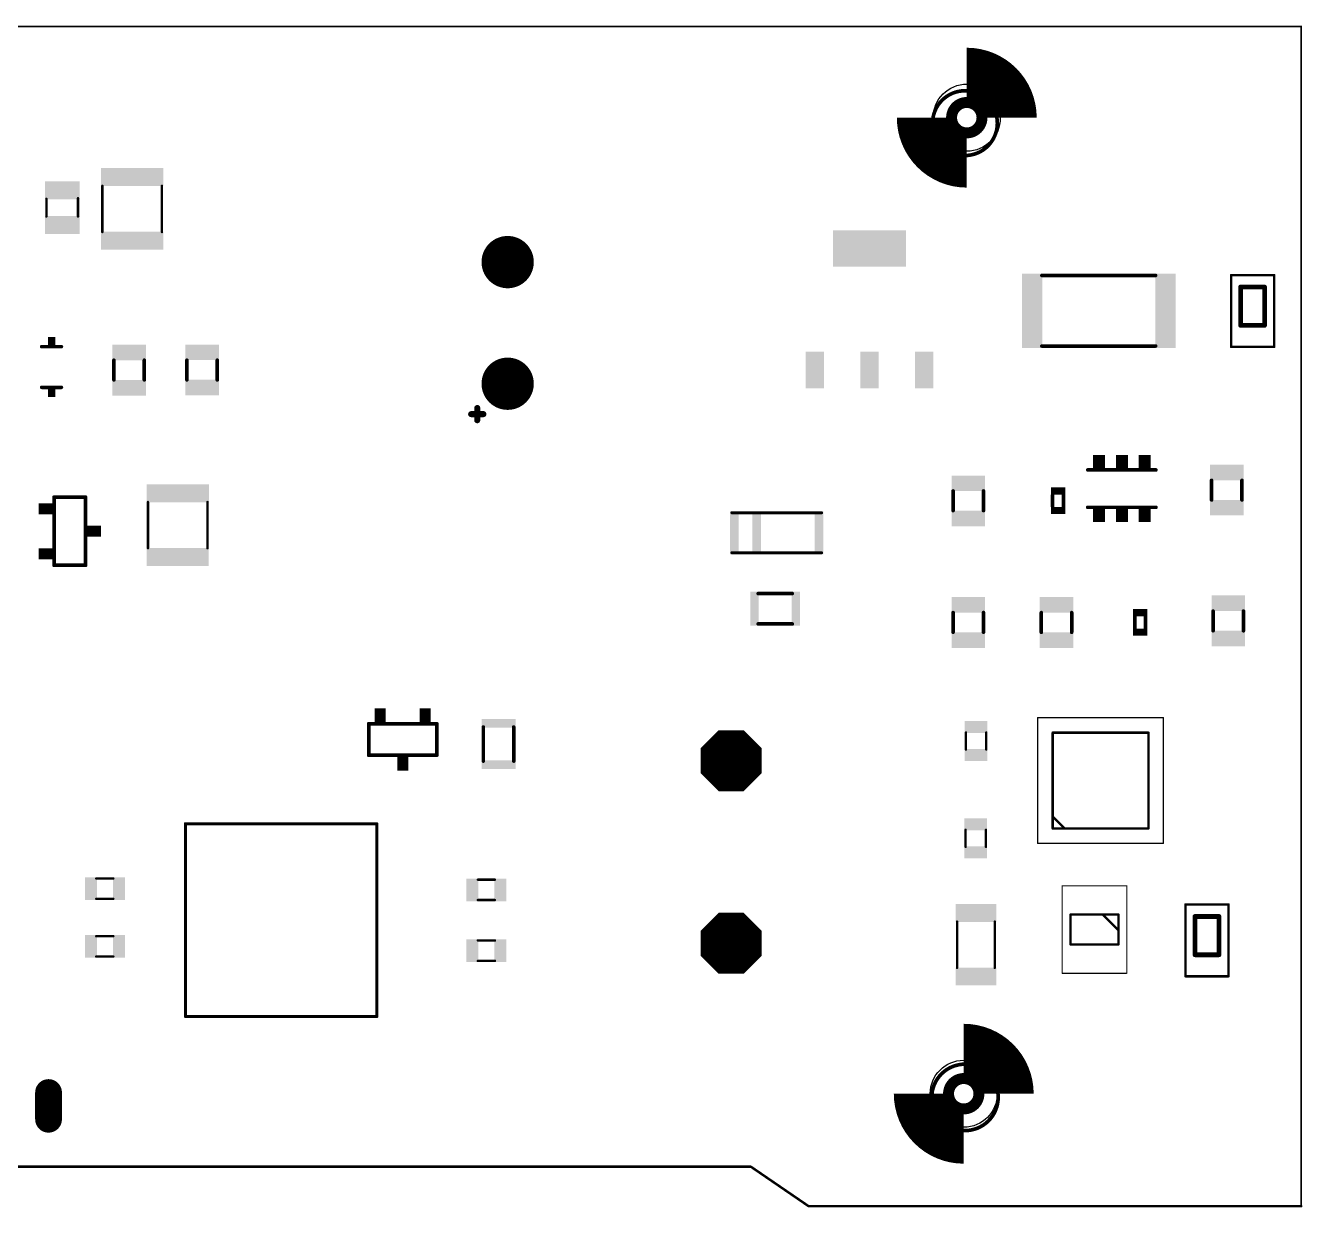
# Model space of a CAD drawing. Extents: x 2 to 104, y 3 to 52.
# Drawn here: x 50.7 to 104.1, y 2.6 to 52 of the extents above; entities that cross this region are included whole.
import ezdxf

# ---------------------------------------------------------------- set-up
doc = ezdxf.new("R2010")
doc.units = 0
for name, color, linetype in [('17', 110, 'CONTINUOUS'), ('20', 53, 'CONTINUOUS'), ('47', 253, 'CONTINUOUS'), ('51', 253, 'CONTINUOUS')]:
    doc.layers.add(name, color=color, linetype=linetype)

# ---------------------------------------------------------------- blocks, each defined once
blk = doc.blocks.new('RECT')
blk.add_solid([(-0.5, -0.5), (0.5, -0.5), (-0.5, 0.5), (0.5, 0.5)])
blk = doc.blocks.new('ROUNDP')
at = {"const_width": 0.5}
blk.add_lwpolyline([(0, -0.25, 1), (0, 0.25, 1), (0, -0.25)], format="xyb", dxfattribs=at)
blk = doc.blocks.new('OCTAGONP')
at = {"const_width": 0.5}
blk.add_lwpolyline([(-0.25, -0.1036), (-0.25, 0.1036), (-0.1036, 0.25), (0.1036, 0.25), (0.25, 0.1036), (0.25, -0.1036), (0.1036, -0.25), (-0.1036, -0.25), (-0.25, -0.1036), (-0.25, 0.1036)], dxfattribs=at)
blk = doc.blocks.new('LONGP100')
at = {"const_width": 1}
blk.add_lwpolyline([(-0.5, 0), (0.5, 0)], dxfattribs=at)
at = {"const_width": 0.5}
for points in [[(-0.5, 0.25, 1), (-0.5, -0.25)], [(0.5, -0.25, 1), (0.5, 0.25)]]:
    blk.add_lwpolyline(points, format="xyb", dxfattribs=at)

msp = doc.modelspace()

# ---------------------------------------------------------------- linework, layer by layer
at = {"layer": '20'}
for points, const_width in [([(1.905, 51.943), (104.013, 51.943)], 0.0762), ([(104.013, 2.667), (104.013, 51.943)], 0.0762), ([(15.875, 4.318), (81.026, 4.318)], 0.1016), ([(83.439, 2.667), (81.026, 4.318)], 0.1016), ([(104.013, 2.667), (83.439, 2.667)], 0.1016)]:
    msp.add_lwpolyline(points, dxfattribs=dict(at, const_width=const_width))
for points, const_width in [([(104.032, 51.943, 1), (103.994, 51.943)], 0.0381), ([(104.013, 51.924, 1), (104.013, 51.9621)], 0.0381), ([(81.0403, 4.339, 1), (81.0117, 4.297)], 0.0508), ([(81.026, 4.2926, 1), (81.026, 4.3434)], 0.0508), ([(83.439, 2.6924, 1), (83.439, 2.6416)], 0.0508), ([(83.4247, 2.646, 1), (83.4533, 2.688)], 0.0508), ([(103.994, 2.667, 1), (104.032, 2.667)], 0.0381), ([(104.013, 2.6416, 1), (104.013, 2.6924)], 0.0508)]:
    msp.add_lwpolyline(points, format="xyb", dxfattribs=dict(at, const_width=const_width))
for centre in [(90.043, 48.133), (89.916, 7.366)]:
    msp.add_circle(centre, 1.4, dxfattribs=at)
at = {"layer": '47', "const_width": 0.1524}
for points in [[(89.9668, 46.5517, 1), (89.9668, 49.2571, 1), (89.9668, 46.5517)], [(89.9668, 5.8261, 1), (89.9668, 8.6011, 1), (89.9668, 5.8261)]]:
    msp.add_lwpolyline(points, format="xyb", dxfattribs=at)
at = {"layer": '51'}
for points, const_width in [([(91.821, 48.133, 0.4142), (90.043, 49.911)], 2.286), ([(88.265, 48.133, 0.4142), (90.043, 46.355)], 2.286), ([(90.043, 47.498, 1), (90.043, 48.768, 1), (90.043, 47.498)], 0.4572), ([(53.9623, 45.2882, 1), (53.9115, 45.2882)], 0.0508), ([(56.4515, 45.2882, 1), (56.4007, 45.2882)], 0.0508), ([(52.9459, 44.7675, 1), (52.8951, 44.7675)], 0.0508), ([(51.6259, 44.7425, 1), (51.5751, 44.7425)], 0.0508), ([(51.5751, 44.0055, 1), (51.6259, 44.0055)], 0.0508), ([(52.8951, 44.0055, 1), (52.9459, 44.0055)], 0.0508), ([(53.9115, 43.3578, 1), (53.9623, 43.3578)], 0.0508), ([(56.4007, 43.3578, 1), (56.4515, 43.3578)], 0.0508), ([(93.1805, 41.5796, 1), (93.1805, 41.5034)], 0.0762), ([(97.9295, 41.5034, 1), (97.9295, 41.5796)], 0.0762), ([(101.106, 41.559, 1), (101.056, 41.559)], 0.05), ([(101.081, 41.584, 1), (101.081, 41.534)], 0.05), ([(102.906, 41.559, 1), (102.856, 41.559)], 0.05), ([(102.881, 41.534, 1), (102.881, 41.584)], 0.05), ([(101.531, 41.059, 1), (101.431, 41.059)], 0.1), ([(101.481, 41.109, 1), (101.481, 41.009)], 0.1), ([(102.531, 41.059, 1), (102.431, 41.059)], 0.1), ([(102.481, 41.009, 1), (102.481, 41.109)], 0.1), ([(101.481, 39.509, 1), (101.481, 39.409)], 0.1), ([(101.431, 39.459, 1), (101.531, 39.459)], 0.1), ([(102.431, 39.459, 1), (102.531, 39.459)], 0.1), ([(102.481, 39.409, 1), (102.481, 39.509)], 0.1), ([(51.406, 38.6071, 1), (51.406, 38.5309)], 0.0762), ([(52.226, 38.5309, 1), (52.226, 38.6071)], 0.0762), ([(93.1805, 38.6336, 1), (93.1805, 38.5574)], 0.0762), ([(97.9295, 38.5574, 1), (97.9295, 38.6336)], 0.0762), ([(101.081, 38.584, 1), (101.081, 38.534)], 0.05), ([(101.056, 38.559, 1), (101.106, 38.559)], 0.05), ([(102.856, 38.559, 1), (102.906, 38.559)], 0.05), ([(102.881, 38.534, 1), (102.881, 38.584)], 0.05), ([(54.4576, 38.002, 1), (54.3814, 38.002)], 0.0762), ([(55.7276, 38.002, 1), (55.6514, 38.002)], 0.0762), ([(57.5056, 38.002, 1), (57.4294, 38.002)], 0.0762), ([(58.7756, 38.002, 1), (58.6994, 38.002)], 0.0762), ([(51.406, 36.9071, 1), (51.406, 36.8309)], 0.0762), ([(52.226, 36.8309, 1), (52.226, 36.9071)], 0.0762), ([(54.3814, 37.182, 1), (54.4576, 37.182)], 0.0762), ([(55.6514, 37.182, 1), (55.7276, 37.182)], 0.0762), ([(57.4294, 37.182, 1), (57.5056, 37.182)], 0.0762), ([(58.6994, 37.182, 1), (58.7756, 37.182)], 0.0762), ([(69.342, 35.814, 1), (69.342, 35.687)], 0.127), ([(69.6595, 36.0045, 1), (69.5325, 36.0045)], 0.127), ([(69.85, 35.687, 1), (69.85, 35.814)], 0.127), ([(69.5325, 35.4965, 1), (69.6595, 35.4965)], 0.127), ([(95.097, 33.4581, 1), (95.097, 33.3819)], 0.0762), ([(97.942, 33.3819, 1), (97.942, 33.4581)], 0.0762), ([(89.5096, 32.541, 1), (89.4334, 32.541)], 0.0762), ([(90.7796, 32.541, 1), (90.7034, 32.541)], 0.0762), ([(100.3046, 32.9855, 1), (100.2284, 32.9855)], 0.0762), ([(101.5746, 32.9855, 1), (101.4984, 32.9855)], 0.0762), ([(51.9557, 32.2834, 1), (51.8795, 32.2834)], 0.0762), ([(51.9176, 32.3215, 1), (51.9176, 32.2453)], 0.0762), ([(53.2765, 32.2834, 1), (53.2003, 32.2834)], 0.0762), ([(53.2384, 32.2453, 1), (53.2384, 32.3215)], 0.0762), ([(55.8673, 32.0802, 1), (55.8165, 32.0802)], 0.0508), ([(58.3565, 32.0802, 1), (58.3057, 32.0802)], 0.0508), ([(93.6671, 32.376, 1), (93.5909, 32.376)], 0.0762), ([(94.1151, 32.376, 1), (94.0389, 32.376)], 0.0762), ([(100.2284, 32.1655, 1), (100.3046, 32.1655)], 0.0762), ([(101.4984, 32.1655, 1), (101.5746, 32.1655)], 0.0762), ([(80.233, 31.6642, 1), (80.233, 31.6008)], 0.0635), ([(83.978, 31.6008, 1), (83.978, 31.6642)], 0.0635), ([(89.4334, 31.721, 1), (89.5096, 31.721)], 0.0762), ([(90.7034, 31.721, 1), (90.7796, 31.721)], 0.0762), ([(93.5909, 31.886, 1), (93.6671, 31.886)], 0.0762), ([(94.0389, 31.886, 1), (94.1151, 31.886)], 0.0762), ([(95.097, 31.8961, 1), (95.097, 31.8199)], 0.0762), ([(97.942, 31.8199, 1), (97.942, 31.8961)], 0.0762), ([(55.8165, 30.1498, 1), (55.8673, 30.1498)], 0.0508), ([(58.3057, 30.1498, 1), (58.3565, 30.1498)], 0.0508), ([(80.233, 29.9943, 1), (80.233, 29.9308)], 0.0635), ([(83.978, 29.9308, 1), (83.978, 29.9943)], 0.0635), ([(51.9176, 29.4767, 1), (51.9176, 29.4005)], 0.0762), ([(51.8795, 29.4386, 1), (51.9557, 29.4386)], 0.0762), ([(53.2003, 29.4386, 1), (53.2765, 29.4386)], 0.0762), ([(53.2384, 29.4005, 1), (53.2384, 29.4767)], 0.0762), ([(81.3308, 28.2956, 1), (81.3308, 28.2194)], 0.0762), ([(82.7532, 28.2194, 1), (82.7532, 28.2956)], 0.0762), ([(89.5096, 27.461, 1), (89.4334, 27.461)], 0.0762), ([(90.7796, 27.461, 1), (90.7034, 27.461)], 0.0762), ([(93.1926, 27.461, 1), (93.1164, 27.461)], 0.0762), ([(94.4626, 27.461, 1), (94.3864, 27.461)], 0.0762), ([(97.0961, 27.296, 1), (97.0199, 27.296)], 0.0762), ([(97.5441, 27.296, 1), (97.4679, 27.296)], 0.0762), ([(100.3681, 27.5245, 1), (100.2919, 27.5245)], 0.0762), ([(101.6381, 27.5245, 1), (101.5619, 27.5245)], 0.0762), ([(81.3308, 27.0256, 1), (81.3308, 26.9494)], 0.0762), ([(82.7532, 26.9494, 1), (82.7532, 27.0256)], 0.0762), ([(89.4334, 26.641, 1), (89.5096, 26.641)], 0.0762), ([(90.7034, 26.641, 1), (90.7796, 26.641)], 0.0762), ([(93.1164, 26.641, 1), (93.1926, 26.641)], 0.0762), ([(94.3864, 26.641, 1), (94.4626, 26.641)], 0.0762), ([(97.0199, 26.806, 1), (97.0961, 26.806)], 0.0762), ([(97.4679, 26.806, 1), (97.5441, 26.806)], 0.0762), ([(100.2919, 26.7045, 1), (100.3681, 26.7045)], 0.0762), ([(101.5619, 26.7045, 1), (101.6381, 26.7045)], 0.0762), ([(93.0185, 23.072, 1), (92.9935, 23.072)], 0.025), ([(93.006, 23.0845, 1), (93.006, 23.0595)], 0.025), ([(98.2685, 23.072, 1), (98.2435, 23.072)], 0.025), ([(98.256, 23.0595, 1), (98.256, 23.0845)], 0.025), ([(65.1002, 22.8219, 1), (65.024, 22.8219)], 0.0762), ([(65.0621, 22.86, 1), (65.0621, 22.7838)], 0.0762), ([(67.945, 22.8219, 1), (67.8688, 22.8219)], 0.0762), ([(67.9069, 22.7838, 1), (67.9069, 22.86)], 0.0762), ([(69.8881, 22.6822, 1), (69.8119, 22.6822)], 0.0762), ([(71.1581, 22.6822, 1), (71.0819, 22.6822)], 0.0762), ([(90.0304, 22.454, 1), (89.9796, 22.454)], 0.0508), ([(90.8814, 22.454, 1), (90.8306, 22.454)], 0.0508), ([(93.656, 22.447, 1), (93.606, 22.447)], 0.05), ([(93.631, 22.472, 1), (93.631, 22.422)], 0.05), ([(97.656, 22.447, 1), (97.606, 22.447)], 0.05), ([(97.631, 22.422, 1), (97.631, 22.472)], 0.05), ([(65.0621, 21.5392, 1), (65.0621, 21.463)], 0.0762), ([(65.024, 21.5011, 1), (65.1002, 21.5011)], 0.0762), ([(67.8688, 21.5011, 1), (67.945, 21.5011)], 0.0762), ([(67.9069, 21.463, 1), (67.9069, 21.5392)], 0.0762), ([(89.9796, 21.742, 1), (90.0304, 21.742)], 0.0508), ([(90.8306, 21.742, 1), (90.8814, 21.742)], 0.0508), ([(69.8119, 21.2598, 1), (69.8881, 21.2598)], 0.0762), ([(71.0819, 21.2598, 1), (71.1581, 21.2598)], 0.0762), ([(57.4358, 18.6436, 1), (57.3723, 18.6436)], 0.0635), ([(57.404, 18.6753, 1), (57.404, 18.6119)], 0.0635), ([(65.4368, 18.6436, 1), (65.3732, 18.6436)], 0.0635), ([(65.405, 18.6119, 1), (65.405, 18.6753)], 0.0635), ([(93.6487, 18.9647, 1), (93.6133, 18.9293)], 0.05), ([(90.0174, 18.39, 1), (89.9666, 18.39)], 0.0508), ([(90.8684, 18.39, 1), (90.8176, 18.39)], 0.0508), ([(93.631, 18.472, 1), (93.631, 18.422)], 0.05), ([(93.606, 18.447, 1), (93.656, 18.447)], 0.05), ([(94.1133, 18.4293, 1), (94.1487, 18.4647)], 0.05), ([(97.606, 18.447, 1), (97.656, 18.447)], 0.05), ([(97.631, 18.422, 1), (97.631, 18.472)], 0.05), ([(89.9666, 17.678, 1), (90.0174, 17.678)], 0.0508), ([(90.8176, 17.678, 1), (90.8684, 17.678)], 0.0508), ([(93.006, 17.8345, 1), (93.006, 17.8095)], 0.025), ([(92.9935, 17.822, 1), (93.0185, 17.822)], 0.025), ([(98.2435, 17.822, 1), (98.2685, 17.822)], 0.025), ([(98.256, 17.8095, 1), (98.256, 17.8345)], 0.025), ([(53.6825, 16.3829, 1), (53.6825, 16.3321)], 0.0508), ([(54.3945, 16.3321, 1), (54.3945, 16.3829)], 0.0508), ([(69.621, 16.3324, 1), (69.621, 16.2816)], 0.0508), ([(70.333, 16.2816, 1), (70.333, 16.3324)], 0.0508), ([(94.0395, 16.049, 1), (94.0145, 16.049)], 0.025), ([(94.027, 16.0615, 1), (94.027, 16.0365)], 0.025), ([(96.7395, 16.049, 1), (96.7145, 16.049)], 0.025), ([(96.727, 16.0365, 1), (96.727, 16.0615)], 0.025), ([(53.6825, 15.5319, 1), (53.6825, 15.4811)], 0.0508), ([(54.3945, 15.4811, 1), (54.3945, 15.5319)], 0.0508), ([(69.621, 15.4814, 1), (69.621, 15.4306)], 0.0508), ([(70.333, 15.4306, 1), (70.333, 15.4814)], 0.0508), ([(99.201, 15.27, 1), (99.151, 15.27)], 0.05), ([(99.176, 15.295, 1), (99.176, 15.245)], 0.05), ([(101.001, 15.27, 1), (100.951, 15.27)], 0.05), ([(100.976, 15.245, 1), (100.976, 15.295)], 0.05), ([(89.6624, 14.554, 1), (89.6116, 14.554)], 0.0508), ([(91.2364, 14.554, 1), (91.1856, 14.554)], 0.0508), ([(94.402, 14.849, 1), (94.352, 14.849)], 0.05), ([(94.377, 14.874, 1), (94.377, 14.824)], 0.05), ([(95.7447, 14.8667, 1), (95.7093, 14.8313)], 0.05), ([(96.402, 14.849, 1), (96.352, 14.849)], 0.05), ([(96.377, 14.824, 1), (96.377, 14.874)], 0.05), ([(99.626, 14.77, 1), (99.526, 14.77)], 0.1), ([(99.576, 14.82, 1), (99.576, 14.72)], 0.1), ([(100.626, 14.77, 1), (100.526, 14.77)], 0.1), ([(100.576, 14.72, 1), (100.576, 14.82)], 0.1), ([(53.6825, 13.9699, 1), (53.6825, 13.9191)], 0.0508), ([(54.3945, 13.9191, 1), (54.3945, 13.9699)], 0.0508), ([(96.3593, 14.1813, 1), (96.3947, 14.2167)], 0.05), ([(69.621, 13.7924, 1), (69.621, 13.7416)], 0.0508), ([(70.333, 13.7416, 1), (70.333, 13.7924)], 0.0508), ([(94.377, 13.624, 1), (94.377, 13.574)], 0.05), ([(94.352, 13.599, 1), (94.402, 13.599)], 0.05), ([(96.352, 13.599, 1), (96.402, 13.599)], 0.05), ([(96.377, 13.574, 1), (96.377, 13.624)], 0.05), ([(53.6825, 13.1189, 1), (53.6825, 13.0681)], 0.0508), ([(54.3945, 13.0681, 1), (54.3945, 13.1189)], 0.0508), ([(69.621, 12.9414, 1), (69.621, 12.8906)], 0.0508), ([(70.333, 12.8906, 1), (70.333, 12.9414)], 0.0508), ([(99.576, 13.22, 1), (99.576, 13.12)], 0.1), ([(99.526, 13.17, 1), (99.626, 13.17)], 0.1), ([(100.526, 13.17, 1), (100.626, 13.17)], 0.1), ([(100.576, 13.12, 1), (100.576, 13.22)], 0.1), ([(89.6116, 12.624, 1), (89.6624, 12.624)], 0.0508), ([(91.1856, 12.624, 1), (91.2364, 12.624)], 0.0508), ([(94.027, 12.4115, 1), (94.027, 12.3865)], 0.025), ([(94.0145, 12.399, 1), (94.0395, 12.399)], 0.025), ([(96.7145, 12.399, 1), (96.7395, 12.399)], 0.025), ([(96.727, 12.3865, 1), (96.727, 12.4115)], 0.025), ([(99.176, 12.295, 1), (99.176, 12.245)], 0.05), ([(99.151, 12.27, 1), (99.201, 12.27)], 0.05), ([(100.951, 12.27, 1), (101.001, 12.27)], 0.05), ([(100.976, 12.245, 1), (100.976, 12.295)], 0.05), ([(57.404, 10.6236, 1), (57.404, 10.5601)], 0.0635), ([(57.3723, 10.5918, 1), (57.4358, 10.5918)], 0.0635), ([(65.3732, 10.5918, 1), (65.4368, 10.5918)], 0.0635), ([(65.405, 10.5601, 1), (65.405, 10.6236)], 0.0635), ([(91.694, 7.366, 0.4142), (89.916, 9.144)], 2.286), ([(88.138, 7.366, 0.4142), (89.916, 5.588)], 2.286), ([(89.916, 6.731, 1), (89.916, 8.001, 1), (89.916, 6.731)], 0.4572)]:
    msp.add_lwpolyline(points, format="xyb", dxfattribs=dict(at, const_width=const_width))
for points, const_width in [([(53.9369, 43.3578), (53.9369, 45.2882)], 0.1016), ([(56.4261, 43.3578), (56.4261, 45.2882)], 0.1016), ([(52.9205, 44.7675), (52.9205, 44.0055)], 0.1016), ([(51.6005, 44.7425), (51.6005, 44.0055)], 0.1016), ([(97.9295, 41.5415), (93.1805, 41.5415)], 0.1524), ([(101.081, 38.559), (101.081, 41.559)], 0.1), ([(101.081, 41.559), (102.881, 41.559)], 0.1), ([(102.881, 41.559), (102.881, 38.559)], 0.1), ([(101.481, 39.459), (101.481, 41.059)], 0.2), ([(101.481, 41.059), (102.481, 41.059)], 0.2), ([(102.481, 41.059), (102.481, 39.459)], 0.2), ([(102.481, 39.459), (101.481, 39.459)], 0.2), ([(52.226, 38.569), (51.406, 38.569)], 0.1524), ([(97.9295, 38.5955), (93.1805, 38.5955)], 0.1524), ([(102.881, 38.559), (101.081, 38.559)], 0.1), ([(54.4195, 37.182), (54.4195, 38.002)], 0.1524), ([(55.6895, 37.182), (55.6895, 38.002)], 0.1524), ([(57.4675, 38.002), (57.4675, 37.182)], 0.1524), ([(58.7375, 38.002), (58.7375, 37.182)], 0.1524), ([(52.226, 36.869), (51.406, 36.869)], 0.1524), ([(69.342, 35.7505), (69.85, 35.7505)], 0.254), ([(69.596, 35.4965), (69.596, 36.0045)], 0.254), ([(95.097, 33.42), (97.942, 33.42)], 0.1524), ([(89.4715, 31.721), (89.4715, 32.541)], 0.1524), ([(90.7415, 31.721), (90.7415, 32.541)], 0.1524), ([(100.2665, 32.9855), (100.2665, 32.1655)], 0.1524), ([(101.5365, 32.9855), (101.5365, 32.1655)], 0.1524), ([(51.9176, 29.4386), (51.9176, 32.2834)], 0.1524), ([(51.9176, 32.2834), (53.2384, 32.2834)], 0.1524), ([(53.2384, 32.2834), (53.2384, 29.4386)], 0.1524), ([(55.8419, 32.0802), (55.8419, 30.1498)], 0.1016), ([(58.3311, 32.0802), (58.3311, 30.1498)], 0.1016), ([(93.629, 31.886), (93.629, 32.376)], 0.1524), ([(94.077, 32.376), (94.077, 31.886)], 0.1524), ([(80.233, 31.6325), (83.978, 31.6325)], 0.127), ([(97.942, 31.858), (95.097, 31.858)], 0.1524), ([(80.233, 29.9625), (83.978, 29.9625)], 0.127), ([(53.2384, 29.4386), (51.9176, 29.4386)], 0.1524), ([(81.3308, 28.2575), (82.7532, 28.2575)], 0.1524), ([(89.4715, 26.641), (89.4715, 27.461)], 0.1524), ([(90.7415, 26.641), (90.7415, 27.461)], 0.1524), ([(93.1545, 26.641), (93.1545, 27.461)], 0.1524), ([(94.4245, 26.641), (94.4245, 27.461)], 0.1524), ([(97.058, 26.806), (97.058, 27.296)], 0.1524), ([(97.506, 27.296), (97.506, 26.806)], 0.1524), ([(100.33, 27.5245), (100.33, 26.7045)], 0.1524), ([(101.6, 27.5245), (101.6, 26.7045)], 0.1524), ([(81.3308, 26.9875), (82.7532, 26.9875)], 0.1524), ([(93.006, 17.822), (93.006, 23.072)], 0.05), ([(93.006, 23.072), (98.256, 23.072)], 0.05), ([(98.256, 23.072), (98.256, 17.822)], 0.05), ([(65.0621, 21.5011), (65.0621, 22.8219)], 0.1524), ([(65.0621, 22.8219), (67.9069, 22.8219)], 0.1524), ([(67.9069, 22.8219), (67.9069, 21.5011)], 0.1524), ([(69.85, 22.6822), (69.85, 21.2598)], 0.1524), ([(71.12, 22.6822), (71.12, 21.2598)], 0.1524), ([(90.005, 22.454), (90.005, 21.742)], 0.1016), ([(90.856, 22.454), (90.856, 21.742)], 0.1016), ([(93.631, 18.447), (93.631, 22.447)], 0.1), ([(93.631, 22.447), (97.631, 22.447)], 0.1), ([(97.631, 22.447), (97.631, 18.447)], 0.1), ([(67.9069, 21.5011), (65.0621, 21.5011)], 0.1524), ([(57.404, 10.5918), (57.404, 18.6436)], 0.127), ([(57.404, 18.6436), (65.405, 18.6436)], 0.127), ([(65.405, 18.6436), (65.405, 10.5918)], 0.127), ([(94.131, 18.447), (93.631, 18.947)], 0.1), ([(89.992, 17.678), (89.992, 18.39)], 0.1016), ([(90.843, 17.678), (90.843, 18.39)], 0.1016), ([(97.631, 18.447), (93.631, 18.447)], 0.1), ([(98.256, 17.822), (93.006, 17.822)], 0.05), ([(54.3945, 16.3575), (53.6825, 16.3575)], 0.1016), ([(69.621, 16.307), (70.333, 16.307)], 0.1016), ([(94.027, 12.399), (94.027, 16.049)], 0.05), ([(94.027, 16.049), (96.727, 16.049)], 0.05), ([(96.727, 16.049), (96.727, 12.399)], 0.05), ([(54.3945, 15.5065), (53.6825, 15.5065)], 0.1016), ([(69.621, 15.456), (70.333, 15.456)], 0.1016), ([(99.176, 12.27), (99.176, 15.27)], 0.1), ([(99.176, 15.27), (100.976, 15.27)], 0.1), ([(100.976, 15.27), (100.976, 12.27)], 0.1), ([(89.637, 12.624), (89.637, 14.554)], 0.1016), ([(91.211, 12.624), (91.211, 14.554)], 0.1016), ([(94.377, 13.599), (94.377, 14.849)], 0.1), ([(94.377, 14.849), (96.377, 14.849)], 0.1), ([(95.727, 14.849), (96.377, 14.199)], 0.1), ([(96.377, 14.849), (96.377, 13.599)], 0.1), ([(99.576, 13.17), (99.576, 14.77)], 0.2), ([(99.576, 14.77), (100.576, 14.77)], 0.2), ([(100.576, 14.77), (100.576, 13.17)], 0.2), ([(54.3945, 13.9445), (53.6825, 13.9445)], 0.1016), ([(69.621, 13.767), (70.333, 13.767)], 0.1016), ([(96.377, 13.599), (94.377, 13.599)], 0.1), ([(54.3945, 13.0935), (53.6825, 13.0935)], 0.1016), ([(69.621, 12.916), (70.333, 12.916)], 0.1016), ([(100.576, 13.17), (99.576, 13.17)], 0.2), ([(96.727, 12.399), (94.027, 12.399)], 0.05), ([(100.976, 12.27), (99.176, 12.27)], 0.1), ([(65.405, 10.5918), (57.404, 10.5918)], 0.127)]:
    msp.add_lwpolyline(points, dxfattribs=dict(at, const_width=const_width))

# ---------------------------------------------------------------- block references
at = {"layer": '17', "rotation": 90}
for name, p, xscale, yscale in [('ROUNDP', (70.866, 42.1005), 2.1844, 2.1844), ('ROUNDP', (70.866, 42.1005), 2.1844, 2.1844), ('ROUNDP', (70.866, 37.0205), 2.1844, 2.1844), ('ROUNDP', (70.866, 37.0205), 2.1844, 2.1844), ('OCTAGONP', (80.2005, 21.2725), 2.54, 2.54), ('OCTAGONP', (80.2005, 21.2725), 2.54, 2.54), ('OCTAGONP', (80.2005, 13.6525), 2.54, 2.54), ('OCTAGONP', (80.2005, 13.6525), 2.54, 2.54), ('LONGP100', (51.689, 6.858), 1.1176, 1.1176), ('LONGP100', (51.689, 6.858), 1.1176, 1.1176)]:
    msp.add_blockref(name, p, dxfattribs=dict(at, xscale=xscale, yscale=yscale))
at = {"layer": '51'}
for p, xscale, yscale, rotation in [((55.1861, 45.6498), 0.7501, 2.5999, 90), ((52.2617, 45.1037), 0.7501, 1.4501, 270), ((52.2617, 43.6559), 0.7501, 1.4501, 270), ((55.177, 42.9963), 0.7501, 2.5999, 90), ((92.7803, 40.0678), 0.8499, 3.1001, 180), ((98.343, 40.0678), 0.8499, 3.1001, 180), ((51.816, 38.769), 0.4, 0.3, 90), ((55.053, 38.3234), 0.65, 1.4, 90), ((58.104, 38.3338), 0.65, 1.4, 270), ((51.816, 36.669), 0.4, 0.3, 90), ((55.053, 36.8502), 0.65, 1.4, 90), ((58.104, 36.8606), 0.65, 1.4, 270), ((100.903, 33.3173), 0.65, 1.4, 270), ((90.105, 32.8624), 0.65, 1.4, 90), ((57.0911, 32.4417), 0.7501, 2.5999, 270), ((93.8578, 32.5398), 0.3, 0.5999, 90), ((51.5747, 31.8008), 0.4572, 0.5842, 270), ((100.903, 31.8441), 0.65, 1.4, 270), ((90.105, 31.3892), 0.65, 1.4, 90), ((93.8578, 31.727), 0.3, 0.5999, 90), ((53.5813, 30.861), 0.4572, 0.5842, 270), ((51.5747, 29.9212), 0.4572, 0.5842, 270), ((57.082, 29.7883), 0.7501, 2.5999, 270), ((81.1784, 27.6225), 0.3556, 1.4224, 180), ((82.9056, 27.6225), 0.3556, 1.4224, 180), ((90.105, 27.7824), 0.65, 1.4, 90), ((93.788, 27.7824), 0.65, 1.4, 90), ((100.9665, 27.8563), 0.65, 1.4, 270), ((97.2869, 27.4598), 0.3, 0.5999, 90), ((97.2869, 26.647), 0.3, 0.5999, 90), ((100.9665, 26.3831), 0.65, 1.4, 270), ((90.105, 26.3092), 0.65, 1.4, 90), ((93.788, 26.3092), 0.65, 1.4, 90), ((65.5447, 23.1648), 0.4572, 0.5842, 180), ((67.4243, 23.1648), 0.4572, 0.5842, 180), ((70.485, 22.8346), 0.3556, 1.4224, 90), ((90.4291, 22.6862), 0.5001, 0.95, 270), ((66.4845, 21.1582), 0.4572, 0.5842, 180), ((90.4291, 21.5177), 0.5001, 0.95, 270), ((70.485, 21.1074), 0.3556, 1.4224, 90), ((90.4189, 18.6143), 0.5001, 0.95, 90), ((90.4189, 17.4459), 0.5001, 0.95, 90), ((53.4582, 15.9334), 0.5001, 0.95, 180), ((54.6267, 15.9334), 0.5001, 0.95, 180), ((90.4231, 14.9158), 0.7501, 1.7, 90), ((53.4582, 13.5204), 0.5001, 0.95, 180), ((54.6267, 13.5204), 0.5001, 0.95, 180), ((90.4249, 12.2622), 0.7501, 1.7, 90)]:
    msp.add_blockref('RECT', p, dxfattribs=dict(at, xscale=xscale, yscale=yscale, rotation=rotation))
for p, xscale, yscale in [((85.979, 42.672), 3.048, 1.524), ((83.693, 37.592), 0.762, 1.524), ((85.979, 37.592), 0.762, 1.524), ((88.265, 37.592), 0.762, 1.524), ((95.57, 33.739), 0.5, 0.6), ((96.52, 33.739), 0.5, 0.6), ((97.47, 33.739), 0.5, 0.6), ((80.3368, 30.7975), 0.3625, 1.8), ((81.2618, 30.7975), 0.3624, 1.8), ((83.8743, 30.7975), 0.3625, 1.8), ((95.57, 31.539), 0.5, 0.6), ((96.52, 31.539), 0.5, 0.6), ((97.47, 31.539), 0.5, 0.6), ((69.3889, 15.8801), 0.5001, 0.95), ((70.5573, 15.8801), 0.5001, 0.95), ((69.3889, 13.3401), 0.5001, 0.95), ((70.5573, 13.3401), 0.5001, 0.95), ((51.689, 6.858), 0.508, 0.508)]:
    msp.add_blockref('RECT', p, dxfattribs=dict(at, xscale=xscale, yscale=yscale))

doc.saveas('drawing.dxf')
